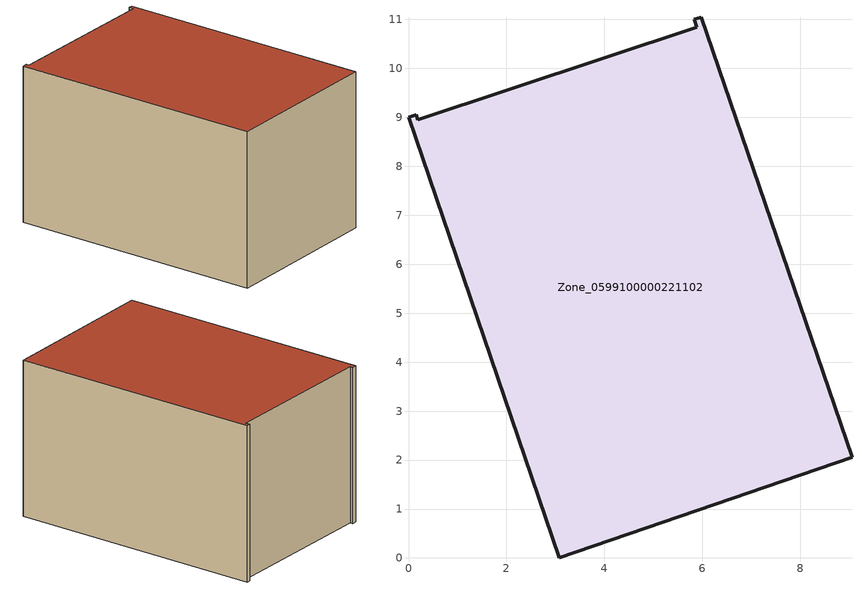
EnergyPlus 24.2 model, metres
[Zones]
Zone_0599100000221102
 floor ground (C_G): 0,9 0.16,9.05 0.19,8.96 5.88,10.84 5.83,11 5.98,11.05 9.06,2.06 3.08,0 z0
 wall outside (C_F): 3.08,0 9.06,2.06 5.98,11.05 5.83,11 5.88,10.84 0.19,8.96 0.16,9.05 0,9 3.08,0 z0:5.85
 roof outside (C_R): 5.88,10.84 0.19,8.96 0.16,9.05 0,9 3.08,0 9.06,2.06 5.98,11.05 5.83,11 z5.85
[BUILDING]
Pand.0599100000221102: North Axis=0; Terrain=City; Loads Convergence Tolerance Value=0.04; Temperature Convergence Tolerance Value=0.4; Solar Distribution=FullExterior; Maximum Number of Warmup Days=25; Minimum Number of Warmup Days=1
[Site:Location]
Rotterdam.The.Hague.AP_ZH_NLD Design_Conditions: Latitude=51.96; Longitude=4.45; Time Zone=1; Elevation=-4.5
[SITE:GROUNDTEMPERATURE:BUILDINGSURFACE]
18, 18, 18, 18, 18, 18, 18, 18, 18, 18, 18, 18
[MATERIAL] Thermal Absorptance=0.9; Solar Absorptance=0.7; Visible Absorptance=0.7
Name | Roughness | Thickness | Conductivity | Density | Specific Heat
G.TI.1946-1964 | MediumSmooth | 0.15 | 1 | 540 | 1210
F.TI.1946-1964 | Rough | 0.3 | 0.857143 | 1920 | 840
R.TI.1946-1964 | MediumRough | 0.2 | 0.277778 | 1500 | 1000
[CONSTRUCTION]
C_G: G.TI.1946-1964
C_F: F.TI.1946-1964
C_R: R.TI.1946-1964
[ZONE]
Zone_0599100000221102: Type=1; Multiplier=1; Ceiling Height=Autocalculate; Volume=Autocalculate; Floor Area=autocalculate; Part of Total Floor Area=Yes
[ZONEINFILTRATION:DESIGNFLOWRATE]
Infil_Zone_0599100000221102: Zone or ZoneList or Space or SpaceList=Zone_0599100000221102; Schedule=AlwaysOn; Design Flow Rate Calculation Method=Flow/Area; Flow Rate per Floor Area=0.003; Constant Term Coefficient=1; Temperature Term Coefficient=0; Velocity Term Coefficient=0; Velocity Squared Term Coefficient=0
[HVACTEMPLATE:ZONE:IDEALLOADSAIRSYSTEM]
Zone_0599100000221102: Maximum Heating Supply Air Temperature=50; Minimum Cooling Supply Air Temperature=13; Maximum Heating Supply Air Humidity Ratio=0.0156; Minimum Cooling Supply Air Humidity Ratio=0.0077; Heating Limit=NoLimit; Cooling Limit=NoLimit; Dehumidification Control Type=ConstantSensibleHeatRatio; Cooling Sensible Heat Ratio=0.7; Dehumidification Setpoint=60; Humidification Control Type=None; Humidification Setpoint=30; Outdoor Air Method=None; Outdoor Air Flow Rate per Person=0.00944; Outdoor Air Flow Rate per Zone Floor Area=0; Outdoor Air Flow Rate per Zone=0; Demand Controlled Ventilation Type=None; Outdoor Air Economizer Type=NoEconomizer; Heat Recovery Type=None; Sensible Heat Recovery Effectiveness=0.7; Latent Heat Recovery Effectiveness=0.65
[ZONECONTROL:THERMOSTAT]
ThermostatControl_Zone_0599100000221102: Zone or ZoneList=Zone_0599100000221102; Control Type Schedule=DualSetpointControlType; Control 1=Thermostat_Zone_0599100000221102; Temperature Difference Between Cutout And Setpoint=0
[THERMOSTATSETPOINT:DUALSETPOINT]
Thermostat_Zone_0599100000221102: Heating Setpoint Temperature Schedule=HeatingSetpoint_Zone_0599100000221102; Cooling Setpoint Temperature Schedule=CoolingSetpoint_Zone_0599100000221102
[SCHEDULE:COMPACT]
HeatingSetpoint_Zone_0599100000221102: Through: 12/31, For: AllDays, Until: 24:00, 21
CoolingSetpoint_Zone_0599100000221102: Through: 12/31, For: AllDays, Until: 24:00, 24
DualSetpointControlType: Through: 12/31, For: AllDays, Until: 24:00, 4
AlwaysOn: Through: 12/31, For: AllDays, Until: 24:00, 1
